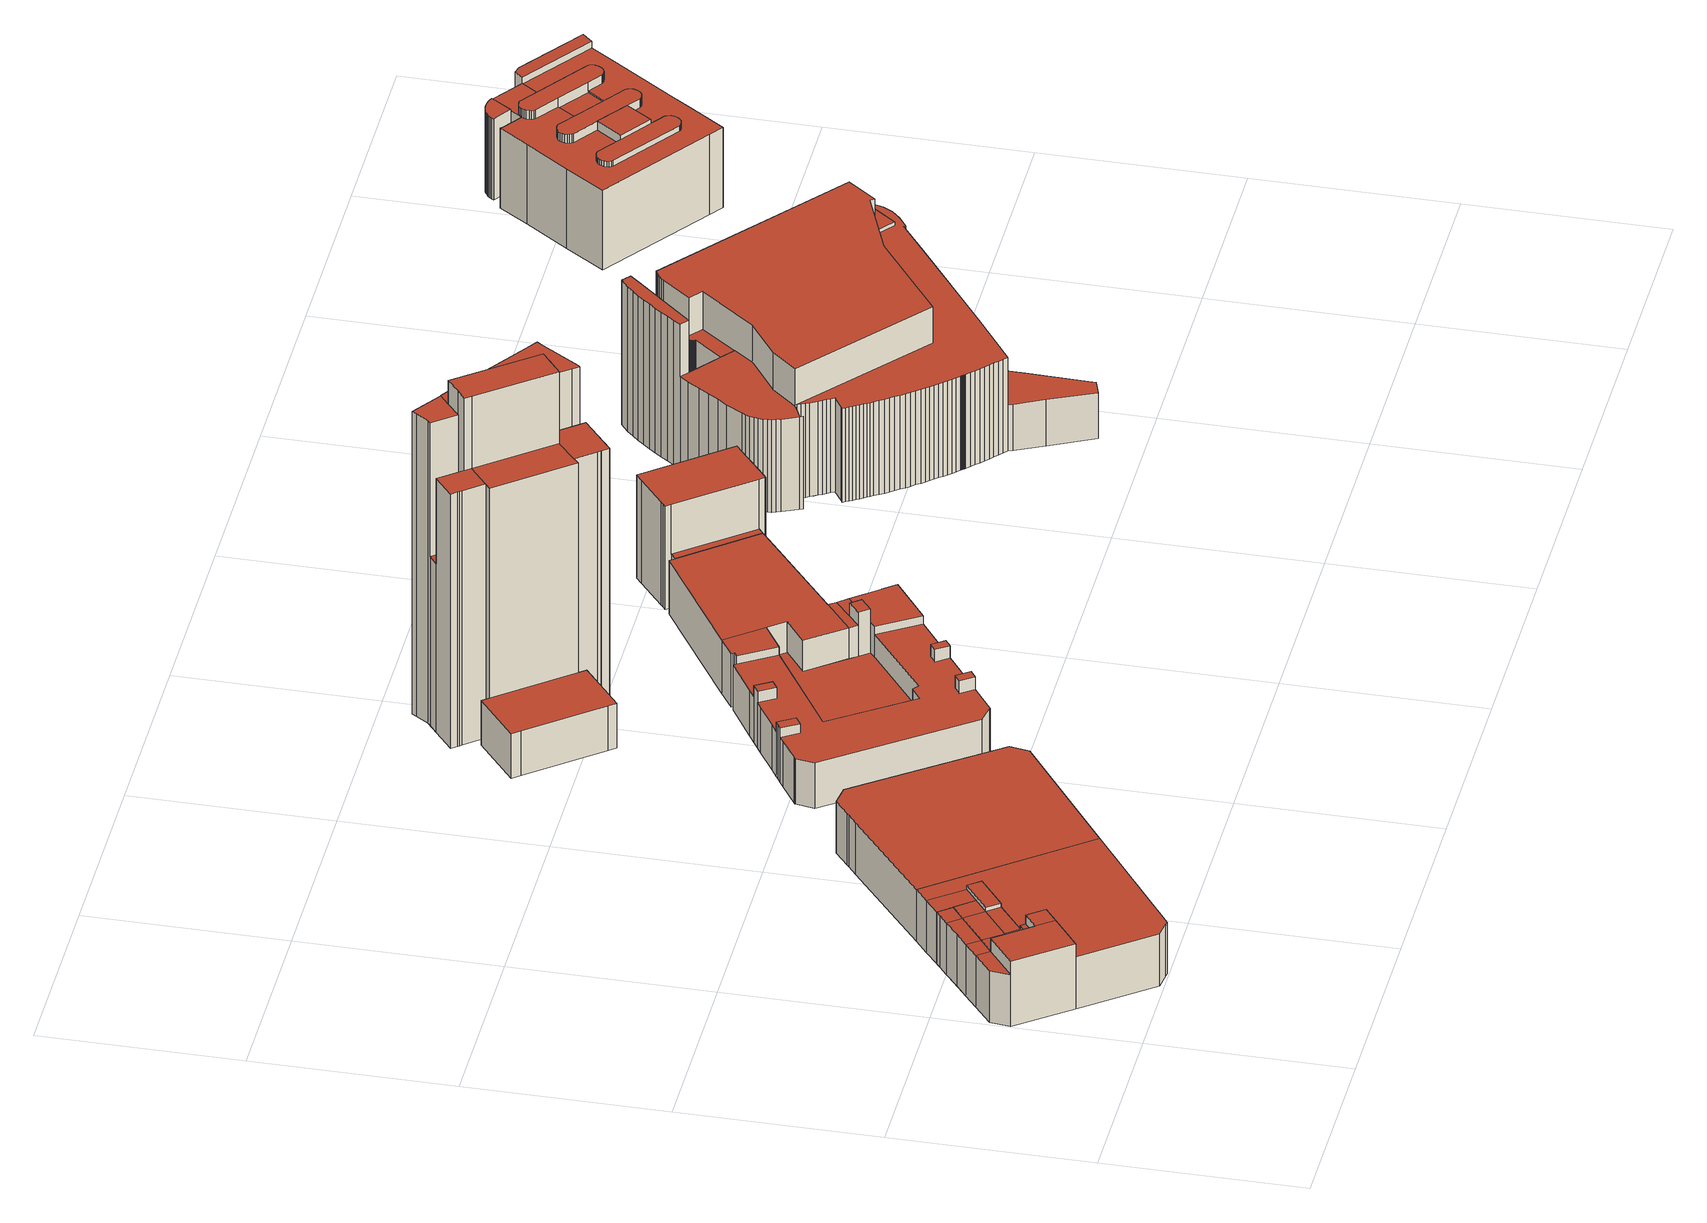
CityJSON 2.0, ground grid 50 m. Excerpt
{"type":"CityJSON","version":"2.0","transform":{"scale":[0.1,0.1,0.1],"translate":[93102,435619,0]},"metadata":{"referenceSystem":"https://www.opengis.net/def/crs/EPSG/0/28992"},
"CityObjects":{
"building1":{"type":"Building","attributes":{"TerrainHeight":3.13,"bron_geo":"Lidar 15-30 punten - nov. 2008","bron_tex":"UltraCAM-X 10cm juni 2008","status":"1","voll_tex":"complete"},"geometry":[{"type":"MultiSurface","lod":"2","boundaries":[[[0,1,2,3]],[[4,5,6,7,8]],[[5,9,10,6]],[[11,12,13,14]],[[15,16,17,18,19]],[[20,11,14,21]],[[22,16,15,23,24]],[[25,20,21,26]],[[27,22,24,28]],[[27,28,29,30]],[[31,32,33,34]],[[35,31,34,36]],[[37,38,39,40,41,42,43,44,45,46,47,48,49]],[[50,51,52,53]],[[12,43,42,54]],[[55,56,57,58,59,60,61]],[[2,62,63,3]],[[1,44,43,2]],[[0,45,44,1]],[[3,33,32,0]],[[7,27,30,8]],[[6,64,65,7]],[[4,66,67,5]],[[8,58,66,4]],[[10,51,50,6]],[[9,48,47,10]],[[5,67,68,9]],[[13,17,16,14]],[[12,69,70,13]],[[11,63,69,12]],[[19,71,72,15]],[[18,73,71,19]],[[17,70,73,18]],[[14,16,22,21]],[[23,74,75,24]],[[15,72,74,23]],[[21,22,27,26]],[[26,65,76,25]],[[24,75,77,28]],[[29,59,58,30]],[[28,77,59,29]],[[33,11,20,34]],[[31,46,45,32]],[[34,20,25,36]],[[36,76,78,35]],[[48,68,66,49]],[[41,60,79,42]],[[40,80,81,41]],[[39,55,61,40]],[[38,56,55,39]],[[37,57,56,38]],[[49,66,57,37]],[[52,31,35,53]],[[51,47,46,52]],[[53,78,64,50]],[[42,79,73,54]],[[12,69,62,43]],[[54,73,69,12]]],"semantics":{"surfaces":[{"type":"RoofSurface"},{"type":"GroundSurface"},{"type":"WallSurface"}],"values":[0,0,0,0,0,0,0,0,0,0,0,0,0,0,0,1,2,2,2,2,2,2,2,2,2,2,2,2,2,2,2,2,2,2,2,2,2,2,2,2,2,2,2,2,2,2,2,2,2,2,2,2,2,2,2,2,2,2]}}]},
"building2":{"type":"Building","attributes":{"TerrainHeight":3.31,"bron_geo":"Lidar 15-30 punten - nov. 2008","bron_tex":"UltraCAM-X 10cm juni 2008","status":"1","voll_tex":"complete"},"geometry":[{"type":"MultiSurface","lod":"2","boundaries":[[[80,82,83,84,85,86,87,88,81]],[[89,90,91,92,93,94,95,61,60]],[[88,89,60,81]],[[87,90,89,88]],[[86,91,90,87]],[[85,92,91,86]],[[84,93,92,85]],[[83,94,93,84]],[[82,95,94,83]],[[80,61,95,82]]],"semantics":{"surfaces":[{"type":"RoofSurface"},{"type":"GroundSurface"},{"type":"WallSurface"}],"values":[0,1,2,2,2,2,2,2,2,2]}}]},
"building3":{"type":"Building","attributes":{"TerrainHeight":3.41,"bron_geo":"Lidar 15-30 punten - nov. 2008","bron_tex":"UltraCAM-X 10cm juni 2008","status":"1","voll_tex":"complete"},"geometry":[{"type":"MultiSurface","lod":"2","boundaries":[[[96,97,98,99,100,101,102,103,104,105,106,107,108,109,110,111,112,113,114,115,116,117,118,119,120,121,122,123,124,125,126,127,128,129,130,131,132,133,134,135,136,137]],[[138,139,140,141,142,143,144,145,146,147,148]],[[149,150,151,152,153,154,155,156,157,158,159]],[[160,149,159,161,162,163,164]],[[165,166,167,168,169,170,171,172]],[[170,169,173,174,175]],[[176,175,174,153,152]],[[177,178,179,180]],[[181,182,183,184]],[[185,186,187,188]],[[189,190,191,192]],[[193,194,195,196,197]],[[198,199,200,201]],[[202,203,204,205,206,207,208,209,210,211,212,213,214,215,216,217,218,219,220,221,222,223,224,225,226,227,228,229,230,231,232,233,234]],[[127,217,216,128]],[[126,218,217,127]],[[125,219,218,126]],[[124,220,219,125]],[[123,235,220,124]],[[119,221,236,120]],[[118,222,221,119]],[[117,237,222,118]],[[113,223,238,114]],[[112,224,223,113]],[[111,225,224,112]],[[110,226,225,111]],[[108,138,148,109]],[[107,139,138,108]],[[106,140,139,107]],[[105,141,140,106]],[[104,142,141,105]],[[102,208,207,103]],[[101,239,208,102]],[[97,209,240,98]],[[96,210,209,97]],[[137,241,210,96]],[[133,211,242,134]],[[132,212,211,133]],[[131,213,212,132]],[[130,214,213,131]],[[129,215,214,130]],[[128,216,215,129]],[[158,230,243,159]],[[157,231,230,158]],[[155,234,244,156]],[[154,202,234,155]],[[153,203,202,154]],[[151,145,245,152]],[[150,146,145,151]],[[149,147,146,150]],[[163,227,226,164]],[[162,228,227,163]],[[161,229,228,162]],[[159,243,229,161]],[[160,148,147,149]],[[164,110,109,160]],[[171,143,142,172]],[[168,204,246,169]],[[167,205,204,168]],[[166,206,205,167]],[[165,207,206,166]],[[172,104,103,165]],[[173,247,248,174]],[[169,246,247,173]],[[174,248,203,153]],[[152,245,144,176]],[[179,232,231,180]],[[177,244,233,178]],[[180,157,156,177]],[[192,238,237,189]],[[191,115,114,192]],[[190,116,115,191]],[[189,117,116,190]],[[197,249,235,193]],[[196,236,249,197]],[[195,121,120,196]],[[194,122,121,195]],[[193,123,122,194]],[[200,175,176,201]],[[199,170,175,200]],[[198,171,170,199]],[[201,144,143,198]],[[183,136,135,184]],[[182,137,136,183]],[[181,242,241,182]],[[184,135,134,181]],[[187,100,99,188]],[[186,101,100,187]],[[185,240,239,186]],[[188,99,98,185]]],"semantics":{"surfaces":[{"type":"RoofSurface"},{"type":"GroundSurface"},{"type":"WallSurface"}],"values":[0,0,0,0,0,0,0,0,0,0,0,0,0,1,2,2,2,2,2,2,2,2,2,2,2,2,2,2,2,2,2,2,2,2,2,2,2,2,2,2,2,2,2,2,2,2,2,2,2,2,2,2,2,2,2,2,2,2,2,2,2,2,2,2,2,2,2,2,2,2,2,2,2,2,2,2,2,2,2,2,2,2,2,2,2,2,2,2,2,2]}}]},
"building4":{"type":"Building","attributes":{"TerrainHeight":1.1,"bron_geo":"Lidar 15-30 punten - nov. 2008","bron_tex":"UltraCAM-X 10cm juni 2008","status":"1","voll_tex":"complete"},"geometry":[{"type":"MultiSurface","lod":"2","boundaries":[[[250,251,252,253,254,255,256,257]],[[258,259,260,261,262,263,264,265,266]],[[267,268,269,270,271]],[[272,273,274,275,276,277,278,279,280]],[[281,282,283,284,285,286,287]],[[288,266,265,289,290,291]],[[292,293,294,295,290,289,296,297]],[[298,299,300,301]],[[302,303,304,305,306,307]],[[308,309,310,311]],[[312,313,314,315,316,317,318,319,320,321,322,323,324,325,326,327,328,329,330,331,332,333,334,335,336,337]],[[256,324,323,257]],[[255,325,324,256]],[[253,319,318,254]],[[252,320,319,253]],[[251,321,320,252]],[[250,322,321,251]],[[257,323,322,250]],[[263,298,301,264]],[[262,267,271,263]],[[261,313,338,262]],[[260,314,313,261]],[[259,315,314,260]],[[258,316,315,259]],[[266,317,316,258]],[[268,339,340,269]],[[267,338,339,268]],[[279,284,283,280]],[[278,334,341,279]],[[277,335,334,278]],[[276,336,335,277]],[[275,337,336,276]],[[274,312,337,275]],[[273,340,312,274]],[[272,270,269,273]],[[342,300,299,272]],[[287,331,343,281]],[[286,332,331,287]],[[285,333,332,286]],[[284,341,333,285]],[[281,311,310,282]],[[290,326,325,291]],[[288,318,317,266]],[[291,255,254,288]],[[297,344,330,292]],[[296,309,308,297]],[[295,327,326,290]],[[294,328,327,295]],[[293,329,328,294]],[[292,330,329,293]],[[298,271,270,299]],[[306,310,309,307]],[[305,283,282,306]],[[304,342,280,305]],[[303,301,300,304]],[[302,265,264,303]],[[307,296,289,345]],[[345,289,265,302]],[[311,343,344,308]]],"semantics":{"surfaces":[{"type":"RoofSurface"},{"type":"GroundSurface"},{"type":"WallSurface"}],"values":[0,0,0,0,0,0,0,0,0,0,1,2,2,2,2,2,2,2,2,2,2,2,2,2,2,2,2,2,2,2,2,2,2,2,2,2,2,2,2,2,2,2,2,2,2,2,2,2,2,2,2,2,2,2,2,2,2,2,2]}}]},
"building5":{"type":"Building","attributes":{"TerrainHeight":3.6,"bron_geo":"Lidar 15-30 punten - nov. 2008","bron_tex":"UltraCAM-X 10cm juni 2008","status":"1","voll_tex":"complete"},"geometry":[{"type":"MultiSurface","lod":"2","boundaries":[[[346,347,348,349,350,351,352,353,354,355,356,357]],[[358,359,360,361,362,233,232,363,364,365,366,367]],[[356,364,363,357]],[[355,365,364,356]],[[354,366,365,355]],[[353,367,366,354]],[[352,358,367,353]],[[351,359,358,352]],[[350,360,359,351]],[[349,361,360,350]],[[348,362,361,349]],[[347,233,362,348]],[[346,179,178,347]],[[357,363,232,346]]],"semantics":{"surfaces":[{"type":"RoofSurface"},{"type":"GroundSurface"},{"type":"WallSurface"}],"values":[0,1,2,2,2,2,2,2,2,2,2,2,2,2]}}]},
"building6":{"type":"Building","attributes":{"TerrainHeight":-0.32,"bron_geo":"Lidar 15-30 punten - nov. 2008","bron_tex":"UltraCAM-X 10cm juni 2008","status":"1","voll_tex":"complete"},"geometry":[{"type":"MultiSurface","lod":"2","boundaries":[[[368,369,370,371,372,373,374,375,376,377,378,379,380,381,382,383,384,385,386,387,388,389,390,391,392,393,394,395,396,397,398,399,400,401,402,403,404,405,406,407,408,409,410,411,412,413,414,415,416,417,418,419,420,421,422,423,424,425,426,427,428,429,430,431,432,433,434,435,436,437,438,439,440,441,442,443,444,445,446,447,448,449,450,451,452,453,454,455,456,457,458,459,460,461,462,463,464,465,466,467,468,469,470,471,472,473,474,475,476,477,478,479,480,481,482,483,484,485,486,487,488]],[[489,490,491,492,493,494,495,496,497,498,499,500,501,502,503,504]],[[505,506,507,508,509]],[[510,511,512,513,514,515,516,517,518,519]],[[520,521,522,523,524,525,526,527,528,529,530,531,532,533]],[[534,535,536,537,538,539,540,541,542,543,544,545,546,547,548,549,550,551,552,553,554,555,556,557,558,559]],[[560,561,562,563,564,565,566,567,568,569,570,571,572,573,574,575,576,577,578,579,580,581,582,583,584,585,586,587,588,589,590]],[[591,592,593,594,595,596,597,598,599,600,601,602,603,604,605,606,607,608,609,610,611,612,613,614,615,616,617,618,619,620,621,622,623,624,625,626,627,628,629,630,631,632,633,634,635,636,637,638,639,640,641,642,643,644,645,646,647,648,649,650,651,652,653,654,655,656,657,658,659,660,661,662,663,664,665,666,667,668,669,670,671,672,673,674,675,676,677,678,679,680,681,682,683,684,685,686,687,688,689,690,691,692,693,694,695,696,697,698,699,700,701,702,703,704,705,706,707,708,709,710,711,712,713,714,715,716,717,718,719,720,721,722,723,724,725,726,727,728,729,730,731,732,733,734,735,736,737,738,739,740,741,742,743,744,745,746,747,748,749,750,751,752,753,754,755,756,757,758,759,760,761,762,763,764,765,766,767,768,769,770,771,772,773,774,775,776,777,778,779]],[[478,733,732,479]],[[477,734,733,478]],[[476,735,734,477]],[[475,736,735,476]],[[474,737,736,475]],[[473,738,737,474]],[[472,739,738,473]],[[471,740,739,472]],[[470,741,740,471]],[[469,742,741,470]],[[468,743,742,469]],[[467,744,743,468]],[[466,745,744,467]],[[465,746,745,466]],[[464,747,746,465]],[[463,748,747,464]],[[462,749,748,463]],[[461,750,749,462]],[[460,751,750,461]],[[459,752,751,460]],[[458,753,752,459]],[[457,754,753,458]],[[456,755,754,457]],[[455,756,755,456]],[[454,757,756,455]],[[453,758,757,454]],[[452,759,758,453]],[[451,760,759,452]],[[450,761,760,451]],[[449,762,761,450]],[[448,763,762,449]],[[447,764,763,448]],[[446,765,764,447]],[[445,766,765,446]],[[444,767,766,445]],[[443,768,767,444]],[[442,769,768,443]],[[441,770,769,442]],[[440,771,770,441]],[[439,772,771,440]],[[438,773,772,439]],[[437,774,773,438]],[[436,775,774,437]],[[435,776,775,436]],[[434,777,776,435]],[[433,778,777,434]],[[432,779,778,433]],[[431,591,779,432]],[[430,592,591,431]],[[429,593,592,430]],[[428,594,593,429]],[[427,595,594,428]],[[426,596,595,427]],[[425,597,596,426]],[[424,598,597,425]],[[423,519,518,424]],[[422,608,607,423]],[[421,609,608,422]],[[420,610,609,421]],[[419,611,610,420]],[[418,612,611,419]],[[417,613,612,418]],[[416,614,613,417]],[[415,615,614,416]],[[414,616,615,415]],[[413,617,616,414]],[[412,618,617,413]],[[411,619,618,412]],[[410,620,619,411]],[[409,621,620,410]],[[408,622,621,409]],[[407,623,622,408]],[[406,624,623,407]],[[405,625,624,406]],[[404,626,625,405]],[[403,627,626,404]],[[402,628,627,403]],[[401,629,628,402]],[[400,630,629,401]],[[399,631,630,400]],[[398,632,631,399]],[[397,633,632,398]],[[396,634,633,397]],[[395,635,634,396]],[[394,636,635,395]],[[393,637,636,394]],[[392,638,637,393]],[[391,639,638,392]],[[390,640,639,391]],[[389,641,640,390]],[[388,642,641,389]],[[387,643,642,388]],[[386,644,643,387]],[[385,645,644,386]],[[384,646,645,385]],[[383,647,646,384]],[[382,648,647,383]],[[381,649,648,382]],[[380,650,649,381]],[[379,651,650,380]],[[378,652,651,379]],[[377,653,652,378]],[[376,654,653,377]],[[375,655,654,376]],[[374,656,655,375]],[[373,657,656,374]],[[372,658,657,373]],[[371,660,658,372]],[[370,661,660,371]],[[369,662,661,370]],[[368,663,662,369]],[[488,664,663,368]],[[497,543,542,498]],[[496,544,543,497]],[[495,780,781,496]],[[494,562,561,495]],[[493,727,726,494]],[[492,728,727,493]],[[491,729,728,492]],[[490,730,729,491]],[[489,731,730,490]],[[504,732,731,489]],[[503,480,479,504]],[[502,509,508,503]],[[501,485,484,502]],[[500,486,485,501]],[[499,487,486,500]],[[498,488,487,499]],[[507,481,480,508]],[[506,482,481,507]],[[505,483,482,506]],[[509,484,483,505]],[[517,599,598,518]],[[516,600,599,517]],[[515,601,600,516]],[[514,602,601,515]],[[513,603,602,514]],[[512,604,603,513]],[[511,605,604,512]],[[510,606,605,511]],[[519,607,606,510]],[[532,685,684,533]],[[531,686,685,532]],[[530,687,686,531]],[[529,688,687,530]],[[528,689,688,529]],[[527,690,689,528]],[[526,691,690,527]],[[525,692,691,526]],[[524,693,692,525]],[[523,694,693,524]],[[522,695,694,523]],[[521,696,695,522]],[[520,697,696,521]],[[533,548,547,520]],[[558,674,673,559]],[[557,675,674,558]],[[556,676,675,557]],[[555,677,676,556]],[[554,678,677,555]],[[553,679,678,554]],[[552,680,679,553]],[[551,681,680,552]],[[550,682,681,551]],[[549,683,682,550]],[[548,684,683,549]],[[546,698,697,547]],[[545,560,590,546]],[[544,781,782,545]],[[541,665,664,542]],[[540,666,665,541]],[[539,667,666,540]],[[538,668,667,539]],[[537,669,668,538]],[[536,670,669,537]],[[535,671,670,536]],[[534,672,671,535]],[[559,673,672,534]],[[589,699,698,590]],[[588,700,699,589]],[[587,701,700,588]],[[586,702,701,587]],[[585,703,702,586]],[[584,704,703,585]],[[583,705,704,584]],[[582,706,705,583]],[[581,707,706,582]],[[580,708,707,581]],[[579,709,708,580]],[[578,710,709,579]],[[577,711,710,578]],[[576,712,711,577]],[[575,713,712,576]],[[574,714,713,575]],[[573,715,714,574]],[[572,716,715,573]],[[571,717,716,572]],[[570,718,717,571]],[[569,719,718,570]],[[568,720,719,569]],[[567,721,720,568]],[[566,722,721,567]],[[565,723,722,566]],[[564,724,723,565]],[[563,725,724,564]],[[562,726,725,563]],[[560,782,780,561]]],"semantics":{"surfaces":[{"type":"RoofSurface"},{"type":"GroundSurface"},{"type":"WallSurface"}],"values":[0,0,0,0,0,0,0,1,2,2,2,2,2,2,2,2,2,2,2,2,2,2,2,2,2,2,2,2,2,2,2,2,2,2,2,2,2,2,2,2,2,2,2,2,2,2,2,2,2,2,2,2,2,2,2,2,2,2,2,2,2,2,2,2,2,2,2,2,2,2,2,2,2,2,2,2,2,2,2,2,2,2,2,2,2,2,2,2,2,2,2,2,2,2,2,2,2,2,2,2,2,2,2,2,2,2,2,2,2,2,2,2,2,2,2,2,2,2,2,2,2,2,2,2,2,2,2,2,2,2,2,2,2,2,2,2,2,2,2,2,2,2,2,2,2,2,2,2,2,2,2,2,2,2,2,2,2,2,2,2,2,2,2,2,2,2,2,2,2,2,2,2,2,2,2,2,2,2,2,2,2,2,2,2,2,2,2,2,2,2,2,2,2,2,2,2,2,2,2,2,2,2,2,2,2,2,2,2,2,2,2,2,2,2,2]}}]},
"building7":{"type":"Building","attributes":{"TerrainHeight":4.16,"bron_geo":"Lidar 15-30 punten - nov. 2008","bron_tex":"UltraCAM-X 10cm juni 2008","status":"1","voll_tex":"complete"},"geometry":[{"type":"MultiSurface","lod":"2","boundaries":[[[783,784,785,786,787,788,789,790,791,792,793,794,795,796,797,798,799,800,801,802,803,804,805,806,807,808,809,810,811,812,813,814,815,816,817,818,819,820,821,822,823,824,825,826,827,828,829,830]],[[831,832,833,834]],[[835,836,837,838]],[[839,840,841,842,843,844,845,846,847,848,849,850,851,852,853,854,855,856,857,858,859,860,861,862,863,864,865,866,867,868,869,870,871,872,873,874,875,876,877,878,879,880,881,882,883,884,885,886]],[[887,888,889,890,891,892,893,894,895,896,897,898,899,900]],[[901,902,903,904,905,906,907,908,909,910,911,912,913,914,915,916,917,918,919,920,921,922,923,924,925,926,927,928,929,930,931,932,933,934,935,936,937,938,939,940,941,942,943,944,945,946,947,948,949,950,951,952,953,954,955,956,957,958,959,960,961,962,963,964,965,966,967,968,969,970,971,972,973,974,975,976,977,978,979,980,981,982,983,984,985,986,987,988,989,990,991,992,993,994,995,996,997,998,999,1000,1001,1002,1003,1004,1005,1006,1007,1008,1009,1010,1011,1012,1013,1014,1015,1016,1017,1018,1019,1020,1021,1022,1023,1024,1025,1026,1027,1028,1029,1030,1031,1032,1033,1034,1035,1036,1037,1038,1039,1040,1041,1042,1043,1044,1045,1046,1047,1048,1049,1050,1051,1052,1053,1054,1055,1056,1057,1058,1059]],[[1060,1061,1062,1063,1064,1065]],[[1066,1067,1068,1069]],[[1070,1071,1072,1073,1074]],[[1075,1076,1077,1078,1079,1080,1081,1082,1083,1084,1085,1086,1087,1088,1089,1090,1091,1092,1093,1094]],[[1095,1096,1097,1098,1099,1100,1101,1102,1103,1104,1105,1106,1107,1108,1109,1110,1111,1112,1113,1114,1115,1116,1117,1118,1119,1120,1121,1122,1123,1124,1125,1126,1127,1128,1129,1130,1131,1132,1133,1134,1135,1136,1137,1138,1139,1140,1141,1142,1143,1144]],[[1145,1146,1147]],[[1148,1149,1150,1151,1152,1153,1154,1155,1156,1157,1158,1159,1160,1161,1162,1163,1164,1165,1166,1167,1168,1169,1170,1171,1172,1173,1174,1175,1176,1177,1178,1179,1180,1181,1182,1183,1184,1185,1186,1187]],[[829,1048,1047,830]],[[828,1049,1048,829]],[[827,1050,1049,828]],[[826,1188,1189,827]],[[825,889,888,826]],[[824,890,889,825]],[[823,891,890,824]],[[822,892,891,823]],[[821,893,892,822]],[[820,894,893,821]],[[819,1190,1191,820]],[[818,913,912,819]],[[817,914,913,818]],[[816,915,914,817]],[[815,916,915,816]],[[814,917,916,815]],[[813,918,917,814]],[[812,919,918,813]],[[811,920,919,812]],[[810,921,920,811]],[[809,922,921,810]],[[808,923,922,809]],[[807,924,923,808]],[[806,925,924,807]],[[805,926,925,806]],[[804,927,926,805]],[[803,928,927,804]],[[802,929,928,803]],[[801,930,929,802]],[[800,931,930,801]],[[799,932,931,800]],[[798,933,932,799]],[[797,934,933,798]],[[796,935,934,797]],[[795,936,935,796]],[[794,937,936,795]],[[793,938,937,794]],[[792,939,938,793]],[[791,940,939,792]],[[790,941,940,791]],[[789,942,941,790]],[[788,943,942,789]],[[787,944,943,788]],[[786,833,832,787]],[[785,1044,1043,786]],[[784,1045,1044,785]],[[783,1046,1045,784]],[[830,1047,1046,783]],[[899,1158,1192,900]],[[897,1177,1193,898]],[[896,1178,1177,897]],[[895,911,910,896]],[[894,1191,1194,895]],[[887,1195,1188,888]],[[900,1052,1051,887]],[[1058,1152,1151,1059]],[[1057,1153,1152,1058]],[[1056,1154,1153,1057]],[[1055,1155,1154,1056]],[[1054,1156,1155,1055]],[[1053,1157,1156,1054]],[[1052,1192,1157,1053]],[[1050,1189,1195,1051]],[[1042,834,833,1043]],[[944,832,831,945]],[[911,1194,1190,912]],[[907,1146,1145,908]],[[906,1147,1146,907]],[[904,1196,1197,905]],[[903,1198,1199,904]],[[902,1149,1148,903]],[[901,1150,1149,902]],[[1059,1151,1150,901]],[[1064,1179,1178,1065]],[[1063,1071,1070,1064]],[[1062,1066,1069,1063]],[[1061,1200,1201,1062]],[[1065,910,909,1060]],[[1202,1203,1204,1068]],[[1067,1185,1205,1206]],[[1206,1207,1208,1202]],[[1066,1201,1209,1067]],[[1073,1181,1180,1074]],[[1072,1182,1181,1073]],[[1071,1210,1211,1072]],[[1074,1180,1179,1070]],[[1093,1160,1159,1094]],[[1092,1161,1160,1093]],[[1091,1162,1161,1092]],[[1090,1163,1162,1091]],[[1089,1164,1163,1090]],[[1088,1165,1164,1089]],[[1087,1166,1165,1088]],[[1086,1167,1166,1087]],[[1085,1168,1167,1086]],[[1084,1169,1168,1085]],[[1083,1170,1169,1084]],[[1082,1171,1170,1083]],[[1081,1172,1171,1082]],[[1080,1173,1172,1081]],[[1079,1174,1173,1080]],[[1078,1175,1174,1079]],[[1077,1176,1175,1078]],[[1076,1193,1176,1077]],[[1075,899,898,1076]],[[1094,1159,1158,1075]],[[1143,1032,1031,1144]],[[1142,1033,1032,1143]],[[1141,1034,1033,1142]],[[1140,1035,1034,1141]],[[1139,1036,1035,1140]],[[1138,1037,1036,1139]],[[1137,1038,1037,1138]],[[1136,1039,1038,1137]],[[1135,1040,1039,1136]],[[1134,1041,1040,1135]],[[1133,1042,1041,1134]],[[1132,831,834,1133]],[[1131,946,945,1132]],[[1130,947,946,1131]],[[1129,948,947,1130]],[[1128,949,948,1129]],[[1127,950,949,1128]],[[1126,951,950,1127]],[[1125,952,951,1126]],[[1124,953,952,1125]],[[1123,954,953,1124]],[[1122,955,954,1123]],[[1121,956,955,1122]],[[1120,957,956,1121]],[[1119,958,957,1120]],[[1118,959,958,1119]],[[1117,960,959,1118]],[[1116,961,960,1117]],[[1115,962,961,1116]],[[1114,963,962,1115]],[[1113,964,963,1114]],[[1112,965,964,1113]],[[1111,966,965,1112]],[[1110,967,966,1111]],[[1109,968,967,1110]],[[1108,969,968,1109]],[[1107,970,969,1108]],[[1106,971,970,1107]],[[1105,972,971,1106]],[[1104,973,972,1105]],[[1103,974,973,1104]],[[1102,975,974,1103]],[[1101,976,975,1102]],[[1100,977,976,1101]],[[1099,978,977,1100]],[[1097,1028,1027,1098]],[[1096,1029,1028,1097]],[[1095,1030,1029,1096]],[[1144,1031,1030,1095]],[[885,1016,1015,886]],[[884,1017,1016,885]],[[883,1018,1017,884]],[[882,1019,1018,883]],[[881,1020,1019,882]],[[880,1021,1020,881]],[[879,1022,1021,880]],[[878,1023,1022,879]],[[877,1024,1023,878]],[[876,1025,1024,877]],[[875,1026,1025,876]],[[873,980,979,874]],[[872,981,980,873]],[[871,982,981,872]],[[870,983,982,871]],[[869,984,983,870]],[[868,985,984,869]],[[867,986,985,868]],[[866,987,986,867]],[[865,988,987,866]],[[864,989,988,865]],[[863,990,989,864]],[[862,991,990,863]],[[861,992,991,862]],[[860,993,992,861]],[[859,994,993,860]],[[858,995,994,859]],[[857,996,995,858]],[[856,997,996,857]],[[855,998,997,856]],[[854,999,998,855]],[[853,1000,999,854]],[[852,1001,1000,853]],[[851,1002,1001,852]],[[850,1003,1002,851]],[[849,1004,1003,850]],[[848,1005,1004,849]],[[847,1006,1005,848]],[[846,1007,1006,847]],[[845,1008,1007,846]],[[844,1009,1008,845]],[[843,1010,1009,844]],[[842,1011,1010,843]],[[841,1012,1011,842]],[[840,1013,1012,841]],[[839,1014,1013,840]],[[886,1015,1014,839]],[[837,1027,1026,838]],[[836,1099,1098,837]],[[835,979,978,836]],[[838,875,874,835]]],"semantics":{"surfaces":[{"type":"RoofSurface"},{"type":"GroundSurface"},{"type":"WallSurface"}],"values":[0,0,0,0,0,0,0,0,0,0,0,0,1,2,2,2,2,2,2,2,2,2,2,2,2,2,2,2,2,2,2,2,2,2,2,2,2,2,2,2,2,2,2,2,2,2,2,2,2,2,2,2,2,2,2,2,2,2,2,2,2,2,2,2,2,2,2,2,2,2,2,2,2,2,2,2,2,2,2,2,2,2,2,2,2,2,2,2,2,2,2,2,2,2,2,2,2,2,2,2,2,2,2,2,2,2,2,2,2,2,2,2,2,2,2,2,2,2,2,2,2,2,2,2,2,2,2,2,2,2,2,2,2,2,2,2,2,2,2,2,2,2,2,2,2,2,2,2,2,2,2,2,2,2,2,2,2,2,2,2,2,2,2,2,2,2,2,2,2,2,2,2,2,2,2,2,2,2,2,2,2,2,2,2,2,2,2,2,2,2,2,2,2,2,2,2,2,2,2,2,2,2,2,2,2,2,2,2,2,2,2,2,2,2,2,2,2,2,2]}}]}
},
"vertices":[
[269,391,155],[349,453,155],[325,484,155],[245,422,155],[107,181,180],[191,246,180],[159,287,180],[89,377,180],[6,312,180],[231,277,180],[199,318,180],[245,422,144],[285,453,144],[247,499,144],[208,469,144],[182,501,143],[208,469,143],[247,499,143],[221,532,143],[207,521,143],[166,360,144],[129,408,144],[129,408,143],[141,467,143],[106,439,143],[126,329,144],[89,377,144],[89,377,143],[66,407,143],[11,362,143],[6,312,143],[191,329,145],[269,391,145],[245,422,145],[166,360,145],[151,298,145],[126,329,145],[239,12,144],[281,6,144],[289,5,144],[592,228,144],[300,596,144],[261,565,144],[325,484,144],[349,453,144],[269,391,144],[191,329,144],[199,318,144],[231,277,144],[107,181,144],[159,287,155],[199,318,155],[191,329,155],[151,298,155],[221,532,144],[289,5,0],[281,6,0],[239,12,0],[6,312,0],[11,362,0],[300,596,0],[592,228,0],[325,484,0],[245,422,0],[159,287,0],[89,377,0],[107,181,0],[191,246,0],[231,277,0],[285,453,0],[247,499,0],[207,521,0],[182,501,0],[221,532,0],[141,467,0],[106,439,0],[126,329,0],[66,407,0],[151,298,0],[261,565,0],[592,228,143],[300,596,143],
[908,460,143],[916,510,143],[665,845,143],[614,852,143],[572,817,143],[564,811,143],[538,790,143],[538,790,0],[564,811,0],[572,817,0],[614,852,0],[665,845,0],[916,510,0],[908,460,0],
[1196,672,126],[1247,709,126],[1265,723,126],[1243,754,126],[1262,768,126],[1285,737,126],[1307,753,126],[1388,812,126],[1323,912,126],[1138,770,126],[1125,781,126],[1090,757,126],[950,955,126],[1195,1110,126],[1139,1197,126],[1137,1201,126],[1134,1205,126],[1040,1146,126],[1018,1132,126],[1043,1092,126],[1021,1078,126],[996,1118,126],[977,1106,126],[915,1066,126],[890,1051,126],[916,1010,126],[894,996,126],[868,1037,126],[852,1027,126],[793,989,126],[790,987,126],[789,984,126],[781,938,126],[1035,598,126],[1080,591,126],[1084,590,126],[1085,591,126],[1136,628,126],[1152,640,126],[1128,672,126],[1148,686,126],[1172,654,126],[950,955,62],[1090,757,62],[1125,781,62],[1138,770,62],[1323,912,62],[1340,926,62],[1320,951,62],[1234,1062,62],[1302,1114,62],[1268,1156,62],[1195,1110,62],[1268,1156,148],[1302,1114,148],[1234,1062,148],[1306,970,148],[1388,1037,148],[1413,1057,148],[1639,1241,148],[1641,1243,148],[1498,1418,148],[1488,1430,148],[1196,1245,148],[1195,1110,148],[1145,1212,148],[1148,1208,148],[1150,1205,148],[1139,1197,148],[1388,812,148],[1502,897,148],[1476,929,148],[1475,930,148],[1423,994,148],[1373,953,148],[1340,926,148],[1323,912,148],[1420,997,148],[1402,1019,148],[1353,978,148],[1320,951,148],[1641,1243,149],[1656,1255,149],[1513,1431,149],[1498,1418,149],[1152,640,161],[1172,654,161],[1148,686,161],[1128,672,161],[1265,723,160],[1285,737,160],[1262,768,160],[1243,754,160],[996,1118,156],[1021,1078,156],[1043,1092,156],[1018,1132,156],[868,1037,152],[894,996,152],[916,1010,152],[890,1051,152],[881,1045,152],[1340,926,184],[1373,953,184],[1353,978,184],[1320,951,184],[1413,1057,0],[1388,1037,0],[1475,930,0],[1476,929,0],[1502,897,0],[1388,812,0],[1307,753,0],[1247,709,0],[1196,672,0],[1136,628,0],[1085,591,0],[1084,590,0],[1080,591,0],[1035,598,0],[781,938,0],[789,984,0],[790,987,0],[793,989,0],[852,1027,0],[915,1066,0],[977,1106,0],[1040,1146,0],[1134,1205,0],[1137,1201,0],[1139,1197,0],[1150,1205,0],[1148,1208,0],[1145,1212,0],[1488,1430,0],[1498,1418,0],[1513,1431,0],[1656,1255,0],[1639,1241,0],[868,1037,0],[890,1051,0],[996,1118,0],[1018,1132,0],[1285,737,0],[1265,723,0],[1172,654,0],[1152,640,0],[1196,1245,0],[1641,1243,0],[1306,970,62],[1423,994,0],[1420,997,0],[1402,1019,0],[881,1045,0],
[772,1625,124],[914,1451,124],[928,1434,124],[1046,1530,124],[1032,1547,124],[888,1724,124],[874,1741,124],[756,1645,124],[1086,1513,707],[1091,1506,707],[1092,1504,707],[1105,1489,707],[1197,1564,707],[1185,1578,707],[1138,1637,707],[1100,1606,707],[1047,1559,707],[1197,1564,590],[1211,1576,590],[1222,1584,590],[1211,1599,590],[1185,1578,590],[1211,1599,842],[1222,1584,842],[1227,1588,842],[1291,1686,842],[1301,1701,842],[1271,1721,842],[1048,1868,842],[1042,1872,842],[1012,1848,842],[929,1873,841],[974,1817,841],[1012,1848,841],[1042,1872,841],[965,1923,841],[958,1911,841],[937,1880,841],[1032,1547,707],[959,1782,707],[904,1737,707],[888,1724,707],[846,1807,707],[858,1793,707],[861,1789,707],[865,1784,707],[948,1797,707],[903,1853,707],[1185,1578,636],[1211,1599,636],[1164,1657,636],[1138,1637,636],[1100,1606,907],[1138,1637,907],[1164,1657,907],[1012,1848,907],[974,1817,907],[948,1797,907],[903,1853,469],[948,1797,469],[974,1817,469],[929,1873,469],[1227,1588,0],[1105,1489,0],[1092,1504,0],[1091,1506,0],[1086,1513,0],[1047,1559,0],[1032,1547,0],[1046,1530,0],[928,1434,0],[914,1451,0],[772,1625,0],[756,1645,0],[874,1741,0],[888,1724,0],[904,1737,0],[865,1784,0],[861,1789,0],[858,1793,0],[846,1807,0],[937,1880,0],[958,1911,0],[965,1923,0],[1048,1868,0],[1271,1721,0],[1301,1701,0],[1291,1686,0],[1197,1564,0],[1211,1576,0],[1222,1584,0],[1042,1872,0],[1164,1657,842],[929,1873,0],[903,1853,0],[959,1782,907],
[1513,1431,287],[1656,1255,287],[1666,1243,287],[1666,1242,287],[1673,1247,287],[1759,1318,287],[1778,1333,287],[1615,1534,287],[1596,1518,287],[1519,1456,287],[1512,1450,287],[1503,1443,287],[1778,1333,0],[1759,1318,0],[1673,1247,0],[1666,1242,0],[1666,1243,0],[1503,1443,0],[1512,1450,0],[1519,1456,0],[1596,1518,0],[1615,1534,0],
[2009,1241,261],[2013,1232,261],[2018,1223,261],[2023,1214,261],[2033,1196,261],[2038,1187,261],[2043,1179,261],[2049,1170,261],[2054,1161,261],[2022,1140,261],[2015,1136,261],[2020,1129,261],[2024,1122,261],[2029,1114,261],[2034,1107,261],[2038,1100,261],[2043,1092,261],[2048,1085,261],[2052,1078,261],[2057,1071,261],[2065,1060,261],[2072,1049,261],[2080,1038,261],[2088,1028,261],[2096,1017,261],[2104,1006,261],[2112,996,261],[2121,986,261],[2129,975,261],[2137,966,261],[2144,958,261],[2152,949,261],[2160,940,261],[2168,931,261],[2176,923,261],[2184,914,261],[2192,906,261],[2201,897,261],[2202,896,261],[2203,895,261],[2204,894,261],[2205,893,261],[2206,892,261],[2207,891,261],[2208,889,261],[2209,888,261],[2210,887,261],[2220,878,261],[2230,869,261],[2239,860,261],[2249,851,261],[2259,842,261],[2269,834,261],[2279,825,261],[2289,816,261],[2299,808,261],[2435,905,261],[2684,1089,261],[2754,1141,261],[2771,1153,261],[2775,1149,261],[2805,1171,261],[2825,1191,261],[2839,1216,261],[2846,1243,261],[2844,1272,261],[2834,1298,261],[2817,1321,261],[2802,1337,261],[2787,1352,261],[2771,1367,261],[2755,1383,261],[2739,1397,261],[2723,1412,261],[2706,1427,261],[2690,1441,261],[2673,1455,261],[2669,1458,261],[2666,1461,261],[2662,1464,261],[2658,1467,261],[2655,1470,261],[2651,1473,261],[2648,1476,261],[2644,1479,261],[2640,1482,261],[2629,1491,261],[2617,1500,261],[2605,1509,261],[2593,1518,261],[2581,1527,261],[2569,1535,261],[2557,1544,261],[2545,1553,261],[2533,1561,261],[2520,1569,261],[2508,1578,261],[2495,1586,261],[2483,1594,261],[2470,1602,261],[2457,1610,261],[2445,1618,261],[2432,1625,261],[2419,1633,261],[2398,1641,261],[2393,1644,261],[2374,1646,261],[2364,1647,261],[2356,1646,261],[2347,1645,261],[2339,1643,261],[2331,1640,261],[2779,1283,261],[2794,1303,261],[2842,1266,261],[2771,1174,261],[2724,1211,261],[2716,1221,261],[2541,1151,261],[2320,988,261],[2007,1245,261],[2323,1637,361],[2316,1633,361],[2309,1628,361],[2303,1622,361],[2297,1616,361],[2240,1544,361],[2272,1519,361],[2163,1379,361],[2062,1308,361],[2007,1245,361],[2320,988,361],[2541,1151,361],[2716,1221,361],[2724,1211,361],[2779,1283,361],[2331,1640,361],[2771,1174,270],[2842,1266,270],[2794,1303,270],[2779,1283,270],[2724,1211,270],[2305,796,128],[2339,726,128],[2392,615,127],[2431,628,127],[2433,629,127],[2433,647,127],[2435,796,128],[2435,893,129],[2435,905,129],[2299,808,128],[2091,1513,402],[2220,1658,402],[2240,1681,402],[2220,1698,402],[2195,1679,402],[2180,1663,402],[2165,1647,402],[2151,1631,402],[2137,1615,402],[2123,1598,402],[2109,1581,402],[2096,1564,402],[2084,1547,402],[2071,1529,402],[1941,1296,257],[1942,1286,257],[1945,1276,257],[1949,1266,257],[1971,1219,257],[1968,1226,257],[2002,1243,257],[2006,1245,257],[2007,1245,257],[2062,1308,257],[2163,1379,257],[2201,1428,257],[2169,1453,257],[2091,1513,257],[2071,1529,257],[2054,1506,257],[2032,1476,257],[2015,1450,257],[1997,1424,257],[1981,1400,257],[1955,1358,257],[1950,1349,257],[1946,1339,257],[1943,1328,257],[1941,1318,257],[1940,1307,257],[2201,1428,256],[2272,1519,256],[2240,1544,256],[2239,1545,256],[2238,1545,256],[2237,1546,256],[2235,1546,256],[2234,1547,256],[2232,1547,256],[2231,1547,256],[2230,1546,256],[2228,1546,256],[2227,1545,256],[2226,1544,256],[2225,1544,256],[2224,1543,256],[2223,1542,256],[2222,1540,256],[2222,1539,256],[2221,1538,256],[2221,1536,256],[2221,1535,256],[2221,1534,256],[2221,1532,256],[2221,1531,256],[2222,1530,256],[2222,1528,256],[2223,1527,256],[2224,1526,256],[2225,1525,256],[2169,1453,256],[2839,1216,0],[2825,1191,0],[2805,1171,0],[2775,1149,0],[2771,1153,0],[2754,1141,0],[2684,1089,0],[2435,905,0],[2435,893,0],[2435,796,0],[2433,647,0],[2433,629,0],[2431,628,0],[2392,615,0],[2339,726,0],[2305,796,0],[2299,808,0],[2289,816,0],[2279,825,0],[2269,834,0],[2259,842,0],[2249,851,0],[2239,860,0],[2230,869,0],[2220,878,0],[2210,887,0],[2209,888,0],[2208,889,0],[2207,891,0],[2206,892,0],[2205,893,0],[2204,894,0],[2203,895,0],[2202,896,0],[2201,897,0],[2192,906,0],[2184,914,0],[2176,923,0],[2168,931,0],[2160,940,0],[2152,949,0],[2144,958,0],[2137,966,0],[2129,975,0],[2121,986,0],[2112,996,0],[2104,1006,0],[2096,1017,0],[2088,1028,0],[2080,1038,0],[2072,1049,0],[2065,1060,0],[2057,1071,0],[2052,1078,0],[2048,1085,0],[2043,1092,0],[2038,1100,0],[2034,1107,0],[2029,1114,0],[2024,1122,0],[2020,1129,0],[2015,1136,0],[2022,1140,0],[2054,1161,0],[2049,1170,0],[2043,1179,0],[2038,1187,0],[2033,1196,0],[2028,1205,0],[2023,1214,0],[2018,1223,0],[2013,1232,0],[2009,1241,0],[2007,1245,0],[2006,1245,0],[2002,1243,0],[1968,1226,0],[1971,1219,0],[1949,1266,0],[1945,1276,0],[1942,1286,0],[1941,1296,0],[1940,1307,0],[1941,1318,0],[1943,1328,0],[1946,1339,0],[1950,1349,0],[1955,1358,0],[1981,1400,0],[1997,1424,0],[2015,1450,0],[2032,1476,0],[2054,1506,0],[2071,1529,0],[2084,1547,0],[2096,1564,0],[2109,1581,0],[2123,1598,0],[2137,1615,0],[2151,1631,0],[2165,1647,0],[2180,1663,0],[2195,1679,0],[2220,1698,0],[2240,1681,0],[2220,1658,0],[2091,1513,0],[2169,1453,0],[2225,1525,0],[2224,1526,0],[2223,1527,0],[2222,1528,0],[2222,1530,0],[2221,1531,0],[2221,1532,0],[2221,1534,0],[2221,1535,0],[2221,1536,0],[2221,1538,0],[2222,1539,0],[2222,1540,0],[2223,1542,0],[2224,1543,0],[2225,1544,0],[2226,1544,0],[2227,1545,0],[2228,1546,0],[2230,1546,0],[2231,1547,0],[2232,1547,0],[2234,1547,0],[2235,1546,0],[2237,1546,0],[2238,1545,0],[2239,1545,0],[2240,1544,0],[2297,1616,0],[2303,1622,0],[2309,1628,0],[2316,1633,0],[2323,1637,0],[2331,1640,0],[2339,1643,0],[2347,1645,0],[2356,1646,0],[2364,1647,0],[2374,1646,0],[2393,1644,0],[2398,1641,0],[2419,1633,0],[2432,1625,0],[2445,1618,0],[2457,1610,0],[2470,1602,0],[2483,1594,0],[2495,1586,0],[2508,1578,0],[2520,1569,0],[2533,1561,0],[2545,1553,0],[2557,1544,0],[2569,1535,0],[2581,1527,0],[2593,1518,0],[2605,1509,0],[2617,1500,0],[2629,1491,0],[2640,1482,0],[2644,1479,0],[2648,1476,0],[2651,1473,0],[2655,1470,0],[2658,1467,0],[2662,1464,0],[2666,1461,0],[2669,1458,0],[2673,1455,0],[2690,1441,0],[2706,1427,0],[2723,1412,0],[2739,1397,0],[2755,1383,0],[2771,1367,0],[2787,1352,0],[2802,1337,0],[2817,1321,0],[2834,1298,0],[2844,1272,0],[2846,1243,0],[2272,1519,0],[2163,1379,0],[2201,1428,0],
[3076,2092,246],[3079,2087,246],[3081,2084,246],[3139,2043,246],[3216,1989,246],[3253,1964,246],[3255,1963,246],[3257,1963,246],[3259,1962,246],[3261,1962,246],[3263,1963,246],[3265,1963,246],[3268,1963,246],[3270,1964,246],[3272,1965,246],[3274,1966,246],[3276,1967,246],[3277,1968,246],[3279,1970,246],[3280,1971,246],[3282,1973,246],[3283,1975,246],[3284,1976,246],[3285,1978,246],[3286,1980,246],[3287,1982,246],[3287,1985,246],[3287,1987,246],[3288,1989,246],[3288,1991,246],[3287,1994,246],[3287,1996,246],[3286,1998,246],[3286,2000,246],[3285,2002,246],[3284,2004,246],[3283,2005,246],[3110,2126,246],[3106,2128,246],[3100,2128,246],[3095,2127,246],[3090,2125,246],[3086,2123,246],[3082,2119,246],[3079,2115,246],[3077,2110,246],[3075,2104,246],[3075,2098,246],[3170,1925,218],[3216,1989,218],[3139,2043,218],[3094,1978,218],[3096,1816,247],[3142,1881,247],[3065,1936,247],[3018,1870,247],[2924,1877,237],[2927,1872,237],[2929,1869,237],[3100,1749,237],[3103,1748,237],[3105,1748,237],[3107,1748,237],[3109,1748,237],[3111,1748,237],[3113,1748,237],[3115,1749,237],[3118,1750,237],[3120,1750,237],[3122,1751,237],[3124,1753,237],[3125,1754,237],[3127,1755,237],[3128,1757,237],[3130,1758,237],[3131,1760,237],[3132,1762,237],[3133,1764,237],[3134,1766,237],[3135,1768,237],[3135,1770,237],[3135,1772,237],[3136,1774,237],[3136,1777,237],[3135,1779,237],[3135,1781,237],[3134,1783,237],[3134,1785,237],[3133,1787,237],[3132,1789,237],[3131,1791,237],[3096,1816,237],[3018,1870,237],[2958,1912,237],[2954,1913,237],[2948,1913,237],[2943,1912,237],[2938,1910,237],[2934,1908,237],[2930,1905,237],[2927,1900,237],[2925,1895,237],[2923,1889,237],[2923,1883,237],[3081,2117,224],[3082,2119,224],[3086,2123,224],[3090,2125,224],[3095,2127,224],[3100,2128,224],[3106,2128,224],[3110,2126,224],[3170,2084,224],[3212,2143,224],[3139,2195,224],[3135,2198,224],[3099,2146,224],[3079,2118,224],[3101,1679,222],[3135,1655,222],[3177,1714,222],[3204,1753,222],[3236,1799,222],[3347,1956,222],[3349,1960,222],[3352,1963,222],[3390,2018,222],[3212,2143,222],[3170,2084,222],[3283,2005,222],[3284,2004,222],[3285,2002,222],[3286,2000,222],[3286,1998,222],[3287,1996,222],[3287,1994,222],[3288,1991,222],[3288,1989,222],[3287,1987,222],[3287,1985,222],[3287,1982,222],[3286,1980,222],[3285,1978,222],[3284,1976,222],[3283,1975,222],[3282,1973,222],[3280,1971,222],[3279,1970,222],[3277,1968,222],[3276,1967,222],[3274,1966,222],[3272,1965,222],[3270,1964,222],[3268,1963,222],[3265,1963,222],[3263,1963,222],[3261,1962,222],[3259,1962,222],[3257,1963,222],[3255,1963,222],[3253,1964,222],[3216,1989,222],[3170,1925,222],[3206,1900,222],[3207,1898,222],[3208,1896,222],[3209,1894,222],[3210,1892,222],[3210,1890,222],[3210,1888,222],[3211,1886,222],[3211,1883,222],[3211,1881,222],[3210,1879,222],[3210,1877,222],[3209,1875,222],[3208,1873,222],[3207,1871,222],[3206,1869,222],[3205,1867,222],[3204,1866,222],[3202,1864,222],[3200,1863,222],[3199,1861,222],[3197,1860,222],[3195,1859,222],[3193,1858,222],[3191,1858,222],[3188,1857,222],[3186,1857,222],[3184,1857,222],[3182,1857,222],[3180,1857,222],[3178,1857,222],[3176,1858,222],[3142,1881,222],[3096,1816,222],[3131,1791,222],[3132,1789,222],[3133,1787,222],[3134,1785,222],[3134,1783,222],[3135,1781,222],[3135,1779,222],[3136,1777,222],[3136,1774,222],[3135,1772,222],[3135,1770,222],[3135,1768,222],[3134,1766,222],[3133,1764,222],[3132,1762,222],[3131,1760,222],[3130,1758,222],[3128,1757,222],[3127,1755,222],[3125,1754,222],[3124,1753,222],[3122,1751,222],[3120,1750,222],[3118,1750,222],[3115,1749,222],[3113,1748,222],[3111,1748,222],[3109,1748,222],[3107,1748,222],[3105,1748,222],[3103,1748,222],[3100,1749,222],[2929,1869,222],[2927,1872,222],[2924,1877,222],[2923,1883,222],[2923,1889,222],[2925,1895,222],[2927,1900,222],[2930,1905,222],[2934,1908,222],[2938,1910,222],[2943,1912,222],[2948,1913,222],[2954,1913,222],[2958,1912,222],[3018,1870,222],[3065,1936,222],[3004,1978,222],[3002,1981,222],[3000,1986,222],[2998,1992,222],[2998,1998,222],[3000,2004,222],[3002,2009,222],[3005,2014,222],[3009,2017,222],[3013,2019,222],[3018,2021,222],[3023,2022,222],[3029,2022,222],[3034,2021,222],[3094,1978,222],[3139,2043,222],[3081,2084,222],[3079,2087,222],[3076,2092,222],[3075,2098,222],[3075,2104,222],[3077,2110,222],[3079,2115,222],[3081,2117,222],[3079,2118,222],[3078,2117,222],[3029,2151,222],[3030,2152,222],[3026,2155,222],[2974,2081,222],[2896,1971,222],[2827,1872,222],[3390,2018,240],[3407,2042,245],[3360,2075,245],[3244,2157,245],[3226,2163,244],[3212,2143,240],[3360,2075,153],[3371,2091,153],[3256,2172,153],[3244,2157,153],[3226,2163,177],[3244,2157,177],[3227,2169,177],[3217,2176,177],[3214,2172,177],[3099,2146,226],[3135,2198,226],[3134,2198,226],[3129,2201,226],[3124,2203,226],[3119,2204,226],[3114,2205,226],[3108,2206,226],[3103,2206,226],[3098,2206,226],[3092,2205,226],[3087,2203,226],[3082,2202,226],[3077,2199,226],[3073,2196,226],[3068,2193,226],[3064,2190,226],[3061,2186,226],[3057,2182,226],[3054,2177,226],[3000,1986,246],[3002,1981,246],[3004,1978,246],[3065,1936,246],[3142,1881,246],[3176,1858,246],[3178,1857,246],[3180,1857,246],[3182,1857,246],[3184,1857,246],[3186,1857,246],[3188,1857,246],[3191,1858,246],[3193,1858,246],[3195,1859,246],[3197,1860,246],[3199,1861,246],[3200,1863,246],[3202,1864,246],[3204,1866,246],[3205,1867,246],[3206,1869,246],[3207,1871,246],[3208,1873,246],[3209,1875,246],[3210,1877,246],[3210,1879,246],[3211,1881,246],[3211,1883,246],[3211,1886,246],[3210,1888,246],[3210,1890,246],[3210,1892,246],[3209,1894,246],[3208,1896,246],[3207,1898,246],[3206,1900,246],[3170,1925,246],[3094,1978,246],[3034,2021,246],[3029,2022,246],[3023,2022,246],[3018,2021,246],[3013,2019,246],[3009,2017,246],[3005,2014,246],[3002,2009,246],[3000,2004,246],[2998,1998,246],[2998,1992,246],[3352,1963,149],[3349,1960,149],[3347,1956,149],[3177,1714,0],[3135,1655,0],[3101,1679,0],[2827,1872,0],[2896,1971,0],[2974,2081,0],[3026,2155,0],[3030,2152,0],[3029,2151,0],[3078,2117,0],[3099,2146,0],[3054,2177,0],[3057,2182,0],[3061,2186,0],[3064,2190,0],[3068,2193,0],[3073,2196,0],[3077,2199,0],[3082,2202,0],[3087,2203,0],[3092,2205,0],[3098,2206,0],[3103,2206,0],[3108,2206,0],[3114,2205,0],[3119,2204,0],[3124,2203,0],[3129,2201,0],[3134,2198,0],[3139,2195,0],[3212,2143,0],[3226,2163,0],[3214,2172,0],[3217,2176,0],[3227,2169,0],[3244,2157,0],[3256,2172,0],[3371,2091,0],[3360,2075,0],[3407,2042,0],[3082,2119,0],[3079,2115,0],[3283,2005,0],[3110,2126,0],[3079,2118,0],[3135,2198,0],[3170,2084,0],[3081,2117,0],[3204,1753,107],[3236,1799,107],[3177,1714,148],[3204,1753,148],[3407,2042,137],[3360,2075,137],[3318,2128,153],[3318,2128,46],[3256,2172,46],[3347,2108,0],[3347,2108,153],[3347,2108,45],[3318,2128,45],[3371,2091,137],[3244,2157,162],[3227,2169,162]
]}
